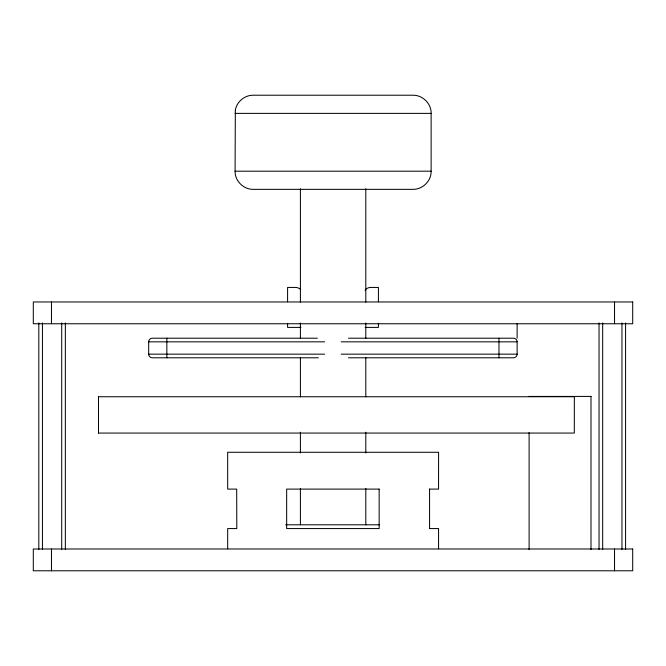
<?xml version="1.0" encoding="UTF-8"?>
<svg xmlns="http://www.w3.org/2000/svg" width="666" height="666" viewBox="0 0 666 666"><rect width="100%" height="100%" fill="white"/><g stroke="black" fill="none" stroke-linecap="round" stroke-linejoin="round"><path stroke-width="1" d="M227.672 548.776L227.689 528.571L236.788 528.571L236.696 489.102L227.689 489.102L227.664 452.281L438.586 452.281L438.561 489.102L429.47 489.102M235.023 113.378L431.185 113.378M235.023 171.187L431.185 171.187M300.957 327.397L287.587 327.397L287.587 323.293M365.209 327.397L378.413 327.397L378.413 323.293M317.341 338.203L152.323 338.203A3.63 3.63 0 0 0 148.684 341.833L148.684 354.162A3.63 3.63 0 0 0 152.323 357.792L318.381 357.792M348.476 338.203L513.503 338.203A3.63 3.63 0 0 1 517.132 341.833L517.132 354.162A3.63 3.63 0 0 1 513.503 357.792L348.476 357.792M148.684 341.833L324.608 341.833M341.208 341.833L517.132 341.833M148.684 354.162L324.608 354.162M341.208 354.162L517.132 354.162M528.987 396.42L591.1 396.42M98.476 396.745L574.35 396.745L574.308 433.067L98.476 433.067M285.672 524.8L379.545 524.8M429.47 528.571L438.561 528.571L438.578 548.776M625.582 322.893L625.582 549.45M621.952 322.893L621.952 549.45M614.535 301.964L614.535 323.759M614.535 548.992L614.535 570.787M602.68 322.893L602.68 549.45M599.042 322.893L599.042 549.45M590.992 396.42L590.992 549.542M529.104 432.625L529.104 549.542M517.132 323.676L517.132 338.203M498.967 338.22L498.967 357.775M429.562 489.102L429.562 528.571M378.413 301.781L378.413 287.437L370.704 287.437A7.268 7.268 0 0 0 365.06 290.118M365.8 188.769L365.8 302.173M365.8 322.977L365.8 338.578M365.8 357.309L365.8 396.836M365.8 432.209L365.8 453.022M365.8 488.386L365.8 524.8M300.408 188.769L300.408 302.173M300.408 322.977L300.408 338.578M300.408 357.309L300.408 396.836M300.408 432.209L300.408 453.022M300.408 488.386L300.408 524.8M287.587 301.781L287.587 287.437L295.504 287.437A7.268 7.268 0 0 1 300.641 289.56M166.85 338.22L166.85 357.775M98.493 396.745L98.493 433.067M65.343 322.893L65.343 549.45M61.713 322.893L61.713 549.45M51.465 301.964L51.465 323.759M51.465 548.992L51.465 570.787M42.441 322.893L42.441 549.45M38.811 322.893L38.811 549.45M235.323 110.073L235.09 171.187C234.798 180.902 243.515 189.494 253.188 189.352L413.028 189.352C422.694 189.494 431.41 180.902 431.127 171.187L431.127 113.378C431.41 103.663 422.694 95.072 413.028 95.213L253.188 95.213C244.672 95.146 236.821 101.69 235.323 110.073M632.7 301.964L33.3 301.964L33.3 323.759L632.7 323.759L632.7 301.964M379.154 489.102L286.663 489.102L286.663 528.571L379.154 528.571L379.154 489.102M632.7 548.992L33.3 548.992L33.3 570.787L632.7 570.787L632.7 548.992"/></g></svg>
